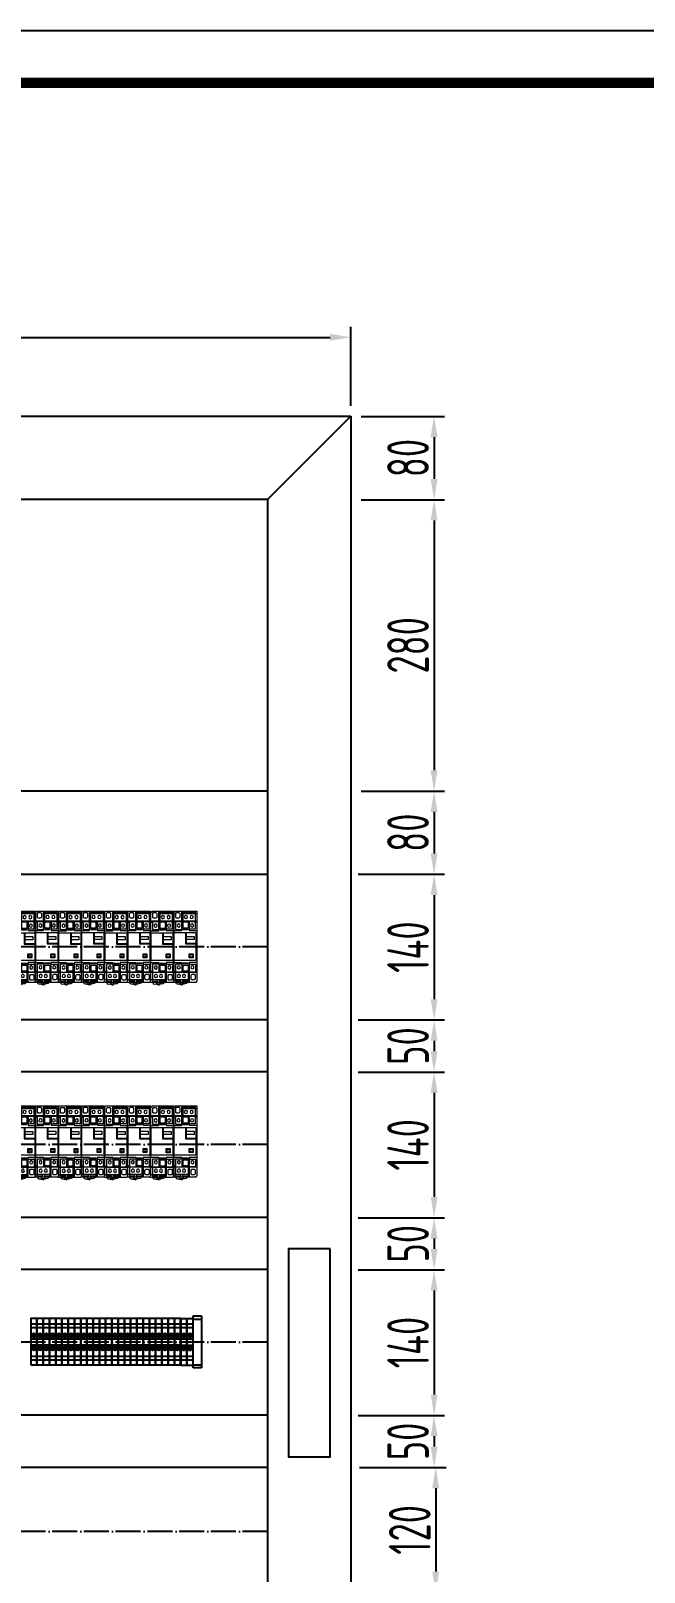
# Model space of a CAD drawing. Header units: millimetres. Extents: x 30557 to 235556, y -116603 to -73383.
# Drawn here: x 53306 to 53896, y -74864 to -73383 of the extents above; entities that cross this region are included whole.
import ezdxf

# ---------------------------------------------------------------- set-up
doc = ezdxf.new("R2010")
doc.units = ezdxf.units.MM
doc.linetypes.add('ZWCAD_ISO04W100', pattern=[30.5, 24, -3, 0.5, -3])
doc.layers.add('1', color=3, linetype='Continuous')
doc.layers.add('_Drawing', color=7, linetype='Continuous', lineweight=25)
doc.styles.add('supcon', font='sceie.shx', dxfattribs={"width": 0.75, "height": 40, "bigfont": 'sceic.shx'})
doc.dimstyles.new('supcon', dxfattribs={"dimtxt": 20, "dimasz": 20, "dimexe": 10, "dimexo": 10, "dimgap": 5, "dimtad": 1, "dimtoh": 1, "dimdec": 0, "dimzin": 0, "dimdsep": 46, "dimtxsty": 'supcon', "dimcen": 0.09, "dimclrd": 2, "dimclre": 2, "dimclrt": 2, "dimadec": 0, "dimazin": 0, "dimtfac": 1, "dimtdec": 0, "dimtofl": 0, "dimtmove": 0, "dimatfit": 3, "dimfxl": 1, "dimtolj": 1, "dimtzin": 0, "dimarcsym": 0})

# ---------------------------------------------------------------- blocks, each defined once
blk = doc.blocks.new('*D465')
at = {"layer": '_Drawing', "color": 2, "linetype": 'Continuous', "lineweight": -2}
for p, q in [((52314, -73743.4), (52314, -73667.5)), ((53614, -73743.4), (53614, -73667.5)), ((52334, -73677.5), (53594, -73677.5))]:
    blk.add_line(p, q, dxfattribs=at)
at = {"layer": '_Drawing', "color": 2}
for points in [[(52334, -73674.1), (52334, -73680.8), (52314, -73677.5)], [(53594, -73680.8), (53594, -73674.1), (53614, -73677.5)]]:
    blk.add_solid(points, dxfattribs=at)
at = {"layer": 'DEFPOINTS', "color": 0}
for p in [(53614, -73677.5), (52314, -73753.4), (53614, -73753.4)]:
    blk.add_point(p, dxfattribs=at)
at = {"layer": '_Drawing', "color": 2, "insert": (52964, -73652.5), "char_height": 40, "attachment_point": 5, "style": 'supcon'}
blk.add_mtext('\\A1;1300', dxfattribs=at)
blk = doc.blocks.new('*D471')
at = {"color": 2, "lineweight": -2}
for p, q in [((53624, -73833.5), (53704, -73833.5)), ((53694, -73853.5), (53694, -74093.5)), ((53624, -74113.5), (53704, -74113.5))]:
    blk.add_line(p, q, dxfattribs=at)
at = {"color": 2}
for points in [[(53697.3, -73853.5), (53690.6, -73853.5), (53694, -73833.5)], [(53690.6, -74093.5), (53697.3, -74093.5), (53694, -74113.5)]]:
    blk.add_solid(points, dxfattribs=at)
at = {"layer": 'DEFPOINTS', "color": 0}
for p in [(53614, -73833.5), (53614, -74113.5), (53694, -74113.5)]:
    blk.add_point(p, dxfattribs=at)
at = {"color": 2, "insert": (53669, -73973.5), "char_height": 40, "attachment_point": 5, "rotation": 90, "style": 'supcon'}
blk.add_mtext('\\A1;280', dxfattribs=at)
blk = doc.blocks.new('*D472')
at = {"color": 2, "linetype": 'Continuous', "lineweight": -2}
for p, q in [((53624, -74113.5), (53704, -74113.5)), ((53694, -74133.5), (53694, -74173.5)), ((53634, -74193.5), (53704, -74193.5))]:
    blk.add_line(p, q, dxfattribs=at)
at = {"color": 2}
for points in [[(53697.3, -74133.5), (53690.6, -74133.5), (53694, -74113.5)], [(53690.6, -74173.5), (53697.3, -74173.5), (53694, -74193.5)]]:
    blk.add_solid(points, dxfattribs=at)
at = {"layer": 'DEFPOINTS', "color": 0}
for p in [(53614, -74113.5), (53624, -74193.5), (53694, -74193.5)]:
    blk.add_point(p, dxfattribs=at)
at = {"color": 2, "insert": (53669, -74153.5), "char_height": 40, "attachment_point": 5, "rotation": 90, "style": 'supcon'}
blk.add_mtext('\\A1;80', dxfattribs=at)
blk = doc.blocks.new('*D475')
at = {"color": 2, "lineweight": -2}
for p, q in [((53620.9, -74193.5), (53704, -74193.5)), ((53694, -74213.5), (53694, -74313.5)), ((53620.9, -74333.5), (53704, -74333.5))]:
    blk.add_line(p, q, dxfattribs=at)
at = {"color": 2}
for points in [[(53697.3, -74213.5), (53690.7, -74213.5), (53694, -74193.5)], [(53690.7, -74313.5), (53697.3, -74313.5), (53694, -74333.5)]]:
    blk.add_solid(points, dxfattribs=at)
at = {"layer": 'DEFPOINTS', "color": 0}
for p in [(53610.9, -74193.5), (53610.9, -74333.5), (53694, -74333.5)]:
    blk.add_point(p, dxfattribs=at)
at = {"color": 2, "insert": (53669, -74263.5), "char_height": 40, "attachment_point": 5, "rotation": 90, "style": 'supcon'}
blk.add_mtext('\\A1;140', dxfattribs=at)
blk = doc.blocks.new('*D476')
at = {"color": 2, "linetype": 'Continuous', "lineweight": -2}
for p, q in [((53624, -74333.5), (53704, -74333.5)), ((53694, -74353.5), (53694, -74363.5)), ((53624, -74383.5), (53704, -74383.5))]:
    blk.add_line(p, q, dxfattribs=at)
at = {"color": 2}
for points in [[(53697.3, -74353.5), (53690.7, -74353.5), (53694, -74333.5)], [(53690.7, -74363.5), (53697.3, -74363.5), (53694, -74383.5)]]:
    blk.add_solid(points, dxfattribs=at)
at = {"layer": 'DEFPOINTS', "color": 0}
for p in [(53614, -74333.5), (53614, -74383.5), (53694, -74383.5)]:
    blk.add_point(p, dxfattribs=at)
at = {"color": 2, "insert": (53669, -74358.5), "char_height": 40, "attachment_point": 5, "rotation": 90, "style": 'supcon'}
blk.add_mtext('\\A1;50', dxfattribs=at)
blk = doc.blocks.new('SAKDU2.5')
at = {"color": 253}
for p, q in [((516132.1, 339835.7), (516138.1, 339835.7)), ((516132.1, 339832.2), (516138.1, 339832.2)), ((516132.1, 339821.4), (516138.1, 339821.4)), ((516133.4, 339824.8), (516136.8, 339824.8)), ((516133.4, 339824.5), (516136.8, 339824.5)), ((516132.1, 339815.4), (516138.1, 339815.4)), ((516133.4, 339812.3), (516136.8, 339812.3)), ((516133.4, 339812), (516136.8, 339812)), ((516132.1, 339804.7), (516138.1, 339804.7)), ((516132.1, 339801.2), (516138.1, 339801.2))]:
    blk.add_line(p, q, dxfattribs=at)
at = {"color": 253, "lineweight": -3}
blk.add_lwpolyline([(516132.1, 339796.2), (516138.1, 339796.2), (516138.1, 339840.7), (516132.1, 339840.7)], close=True, dxfattribs=at)
at = {"color": 253}
for centre, radius in [((516135.1, 339824.7), 2), ((516135.1, 339824.7), 1.7), ((516135.1, 339812.2), 2), ((516135.1, 339812.2), 1.7)]:
    blk.add_circle(centre, radius, dxfattribs=at)
blk = doc.blocks.new('8端子块')
for p in [(-500909.9, -336987.3), (-500903.9, -336987.3), (-500897.9, -336987.3), (-500891.9, -336987.3), (-500885.9, -336987.3), (-500879.9, -336987.3), (-500873.9, -336987.3), (-500867.9, -336987.3)]:
    blk.add_blockref('SAKDU2.5', p)
blk = doc.blocks.new('固定块')
for p, q in [((516096.3, 339845.1), (516104.3, 339845.1)), ((516096.3, 339795.1), (516096.3, 339845.1)), ((516096.3, 339842.1), (516104.3, 339842.1)), ((516104.3, 339845.1), (516104.3, 339795.1)), ((516096.3, 339798.1), (516104.3, 339798.1)), ((516104.3, 339795.1), (516096.3, 339795.1))]:
    blk.add_line(p, q)
blk = doc.blocks.new('*D527')
at = {"color": 2, "lineweight": -2}
for p, q in [((53620.9, -74383.5), (53704, -74383.5)), ((53694, -74403.5), (53694, -74503.5)), ((53620.9, -74523.5), (53704, -74523.5))]:
    blk.add_line(p, q, dxfattribs=at)
at = {"color": 2}
for points in [[(53697.3, -74403.5), (53690.7, -74403.5), (53694, -74383.5)], [(53690.7, -74503.5), (53697.3, -74503.5), (53694, -74523.5)]]:
    blk.add_solid(points, dxfattribs=at)
at = {"layer": 'DEFPOINTS', "color": 0}
for p in [(53610.9, -74383.5), (53610.9, -74523.5), (53694, -74523.5)]:
    blk.add_point(p, dxfattribs=at)
at = {"color": 2, "insert": (53669, -74453.5), "char_height": 40, "attachment_point": 5, "rotation": 90, "style": 'supcon'}
blk.add_mtext('\\A1;140', dxfattribs=at)
blk = doc.blocks.new('*D528')
at = {"color": 2, "linetype": 'Continuous', "lineweight": -2}
for p, q in [((53624, -74523.5), (53704, -74523.5)), ((53694, -74543.5), (53694, -74553.5)), ((53624, -74573.5), (53704, -74573.5))]:
    blk.add_line(p, q, dxfattribs=at)
at = {"color": 2}
for points in [[(53697.3, -74543.5), (53690.7, -74543.5), (53694, -74523.5)], [(53690.7, -74553.5), (53697.3, -74553.5), (53694, -74573.5)]]:
    blk.add_solid(points, dxfattribs=at)
at = {"layer": 'DEFPOINTS', "color": 0}
for p in [(53614, -74523.5), (53614, -74573.5), (53694, -74573.5)]:
    blk.add_point(p, dxfattribs=at)
at = {"color": 2, "insert": (53669, -74548.5), "char_height": 40, "attachment_point": 5, "rotation": 90, "style": 'supcon'}
blk.add_mtext('\\A1;50', dxfattribs=at)
blk = doc.blocks.new('*D529')
at = {"color": 2, "lineweight": -2}
for p, q in [((53620.9, -74573.5), (53704, -74573.5)), ((53694, -74593.5), (53694, -74693.5)), ((53620.9, -74713.5), (53704, -74713.5))]:
    blk.add_line(p, q, dxfattribs=at)
at = {"color": 2}
for points in [[(53697.3, -74593.5), (53690.7, -74593.5), (53694, -74573.5)], [(53690.7, -74693.5), (53697.3, -74693.5), (53694, -74713.5)]]:
    blk.add_solid(points, dxfattribs=at)
at = {"layer": 'DEFPOINTS', "color": 0}
for p in [(53610.9, -74573.5), (53610.9, -74713.5), (53694, -74713.5)]:
    blk.add_point(p, dxfattribs=at)
at = {"color": 2, "insert": (53669, -74643.5), "char_height": 40, "attachment_point": 5, "rotation": 90, "style": 'supcon'}
blk.add_mtext('\\A1;140', dxfattribs=at)
blk = doc.blocks.new('*D530')
at = {"color": 2, "linetype": 'Continuous', "lineweight": -2}
for p, q in [((53624, -74713.5), (53704, -74713.5)), ((53694, -74733.5), (53694, -74743.5)), ((53624, -74763.5), (53704, -74763.5))]:
    blk.add_line(p, q, dxfattribs=at)
at = {"color": 2}
for points in [[(53697.3, -74733.5), (53690.7, -74733.5), (53694, -74713.5)], [(53690.7, -74743.5), (53697.3, -74743.5), (53694, -74763.5)]]:
    blk.add_solid(points, dxfattribs=at)
at = {"layer": 'DEFPOINTS', "color": 0}
for p in [(53614, -74713.5), (53614, -74763.5), (53694, -74763.5)]:
    blk.add_point(p, dxfattribs=at)
at = {"color": 2, "insert": (53669, -74738.5), "char_height": 40, "attachment_point": 5, "rotation": 90, "style": 'supcon'}
blk.add_mtext('\\A1;50', dxfattribs=at)
blk = doc.blocks.new('2触点继电器')
at = {"layer": '1', "color": 0, "lineweight": 9}
blk.add_lwpolyline([(4963.6, 37807.8), (4963.6, 37816.7), (4965.3, 37818.2), (4985.8, 37818.2), (4985.8, 37751.2), (4985, 37749.6), (4963.6, 37749.6), (4963.6, 37807.8)], dxfattribs=at)
at = {"layer": '1', "color": 0, "lineweight": 5}
for points in [[(4971.2, 37818), (4971.2, 37799.1), (4963.8, 37799.1)], [(4965.6, 37815.9), (4966.4, 37816.8), (4968.7, 37816.8), (4969.5, 37815.9), (4969.5, 37812.2), (4968.6, 37811.3), (4966.4, 37811.3), (4965.6, 37812.1), (4965.6, 37815.9)], [(4971.2, 37815.8), (4985.5, 37815.8)], [(4972.4, 37818), (4972.4, 37802)], [(4972.4, 37817), (4977.7, 37817)], [(4977.8, 37818.2), (4977.8, 37815.8)], [(4984.4, 37818), (4984.4, 37800.9), (4978.7, 37800.9)], [(4978.8, 37818.2), (4978.8, 37815.8)], [(4978.8, 37817), (4984.3, 37817)], [(4963.5, 37807.7), (4965.3, 37807.7)], [(4963.9, 37808.9), (4985.8, 37808.9)], [(4965.3, 37808.9), (4965.3, 37800.6), (4971.1, 37800.6)], [(4965.3, 37808.3), (4971.1, 37808.3)], [(4971.4, 37807.8), (4978.7, 37807.8)], [(4971.4, 37802), (4978.7, 37802)], [(4977.3, 37800), (4972.6, 37800), (4972.6, 37800.9), (4977.3, 37800.9), (4977.3, 37800)], [(4977.5, 37808.8), (4977.5, 37802)], [(4978.7, 37808.8), (4978.7, 37799.5), (4985.7, 37799.5)], [(4978.8, 37808.3), (4984.3, 37808.3)], [(4984.5, 37807.7), (4985.5, 37807.7)], [(4975.7, 37787.2), (4975.1, 37786.6)], [(4975.7, 37797.5), (4975.7, 37787.2), (4985, 37787.2)], [(4963.9, 37768.9), (4971.5, 37768.9), (4971.5, 37759.2)], [(4963.9, 37760.4), (4965.4, 37760.4)], [(4985.8, 37759.2), (4963.9, 37759.2)], [(4971.5, 37767.1), (4965.4, 37767.1), (4965.4, 37749.8)], [(4965.4, 37759.7), (4971.5, 37759.7)], [(4971.5, 37766.3), (4978.6, 37766.3)], [(4978.6, 37760.4), (4971.5, 37760.4)], [(4972.5, 37766.3), (4972.5, 37759.3)], [(4977.5, 37767.4), (4972.8, 37767.4), (4972.8, 37768.3), (4977.5, 37768.3), (4977.5, 37767.4)], [(4977.5, 37766.1), (4977.5, 37749.7)], [(4978.4, 37767.1), (4984.5, 37767.1), (4984.5, 37759.2)], [(4985.7, 37768.7), (4978.6, 37768.7), (4978.6, 37749.6)], [(4978.6, 37759.8), (4984.5, 37759.8)], [(4980.4, 37756.4), (4981.2, 37757.4), (4983.6, 37757.4), (4984.3, 37756.6), (4984.3, 37752.8), (4983.4, 37752), (4981.2, 37752), (4980.4, 37752.7), (4980.4, 37756.4)], [(4984.5, 37760.5), (4985.8, 37760.5)], [(4978.4, 37752.1), (4964, 37752.1)], [(4965.5, 37751), (4970.1, 37751)], [(4970.2, 37752.2), (4970.2, 37749.7)], [(4972.1, 37752.1), (4972.1, 37749.7)], [(4972.1, 37751.1), (4977.3, 37751.1)]]:
    blk.add_lwpolyline(points, dxfattribs=at)
at = {"layer": '1', "color": 0, "lineweight": 18}
for points in [[(4985.1, 37770.8), (4964.1, 37770.8), (4964.1, 37797.5), (4985.1, 37797.5), (4985.1, 37770.8)], [(4975.1, 37797.5), (4975.1, 37786.6), (4985.1, 37786.6)], [(4983.3, 37790.7), (4976.1, 37790.7), (4976.1, 37793.8), (4983.3, 37793.8), (4983.3, 37790.7)], [(4982.3, 37773.3), (4978.6, 37773.3), (4978.6, 37777.2), (4982.3, 37777.2), (4982.3, 37773.3)]]:
    blk.add_lwpolyline(points, dxfattribs=at)
at = {"layer": '1', "color": 0, "lineweight": 5}
for points, knots in [([(4974.3, 37811.3), (4973.7, 37811.9), (4973.7, 37812.9), (4974.3, 37813.5), (4974.8, 37814), (4975.8, 37814), (4976.5, 37813.5), (4977.1, 37812.9), (4977.1, 37811.9), (4976.5, 37811.3), (4975.8, 37810.8), (4974.8, 37810.8), (4974.3, 37811.3)], [0, 0, 0, 0, 1, 1, 1, 2, 2, 2, 3, 3, 3, 4, 4, 4, 4]), ([(4979.8, 37811.3), (4979.2, 37811.9), (4979.2, 37812.9), (4979.8, 37813.5), (4980.4, 37814), (4981.3, 37814), (4981.9, 37813.5), (4982.6, 37812.9), (4982.6, 37811.9), (4981.9, 37811.3), (4981.3, 37810.8), (4980.4, 37810.8), (4979.8, 37811.3)], [0, 0, 0, 0, 1, 1, 1, 2, 2, 2, 3, 3, 3, 4, 4, 4, 4]), ([(4967.4, 37803.2), (4966.9, 37803.8), (4966.9, 37804.7), (4967.4, 37805.3), (4968, 37806), (4969, 37806), (4969.6, 37805.3), (4970.2, 37804.7), (4970.2, 37803.8), (4969.6, 37803.2), (4969, 37802.6), (4968, 37802.6), (4967.4, 37803.2)], [0, 0, 0, 0, 1, 1, 1, 2, 2, 2, 3, 3, 3, 4, 4, 4, 4]), ([(4980.3, 37803.2), (4979.7, 37803.8), (4979.7, 37804.7), (4980.3, 37805.3), (4980.9, 37806), (4981.9, 37806), (4982.4, 37805.3), (4983.1, 37804.7), (4983.1, 37803.8), (4982.4, 37803.2), (4981.9, 37802.6), (4980.9, 37802.6), (4980.3, 37803.2)], [0, 0, 0, 0, 1, 1, 1, 2, 2, 2, 3, 3, 3, 4, 4, 4, 4]), ([(4967.6, 37763), (4967, 37763.6), (4967, 37764.6), (4967.6, 37765.1), (4968.1, 37765.8), (4969.1, 37765.8), (4969.7, 37765.1), (4970.4, 37764.6), (4970.4, 37763.6), (4969.7, 37763), (4969.1, 37762.4), (4968.1, 37762.4), (4967.6, 37763)], [0, 0, 0, 0, 1, 1, 1, 2, 2, 2, 3, 3, 3, 4, 4, 4, 4]), ([(4967.6, 37754.8), (4967, 37755.4), (4967, 37756.3), (4967.6, 37756.9), (4968.2, 37757.6), (4969.2, 37757.6), (4969.9, 37756.9), (4970.4, 37756.3), (4970.4, 37755.4), (4969.9, 37754.8), (4969.2, 37754.2), (4968.2, 37754.2), (4967.6, 37754.8)], [0, 0, 0, 0, 1, 1, 1, 2, 2, 2, 3, 3, 3, 4, 4, 4, 4]), ([(4972.6, 37754.8), (4972, 37755.4), (4972, 37756.3), (4972.6, 37756.9), (4973.2, 37757.6), (4974.2, 37757.6), (4974.8, 37756.9), (4975.3, 37756.3), (4975.3, 37755.4), (4974.8, 37754.8), (4974.2, 37754.2), (4973.2, 37754.2), (4972.6, 37754.8)], [0, 0, 0, 0, 1, 1, 1, 2, 2, 2, 3, 3, 3, 4, 4, 4, 4]), ([(4980.6, 37763), (4980.1, 37763.6), (4980.1, 37764.6), (4980.6, 37765.1), (4981.2, 37765.8), (4982.2, 37765.8), (4982.8, 37765.1), (4983.4, 37764.6), (4983.4, 37763.6), (4982.8, 37763), (4982.2, 37762.4), (4981.2, 37762.4), (4980.6, 37763)], [0, 0, 0, 0, 1, 1, 1, 2, 2, 2, 3, 3, 3, 4, 4, 4, 4]), ([(4965.5, 37749.6), (4965.5, 37749.6), (4966, 37747.6), (4968.7, 37748.2), (4968.7, 37748.2), (4969.2, 37747.5), (4970.6, 37747.7)], [0, 0, 0, 0, 1, 1, 1, 2, 2, 2, 2]), ([(4972, 37747.7), (4972, 37747.5), (4971.7, 37747.2), (4971.2, 37747.2), (4970.9, 37747.2), (4970.6, 37747.5), (4970.6, 37747.7), (4970.6, 37748), (4970.9, 37748.1), (4971.2, 37748.1), (4971.7, 37748.1), (4972, 37748), (4972, 37747.7)], [0, 0, 0, 0, 1, 1, 1, 2, 2, 2, 3, 3, 3, 4, 4, 4, 4]), ([(4976.7, 37749.6), (4976.7, 37749.6), (4976.8, 37748.2), (4974.1, 37748.2), (4974.1, 37748.2), (4972.7, 37747.7), (4972, 37747.7)], [0, 0, 0, 0, 1, 1, 1, 2, 2, 2, 2])]:
    blk.add_open_spline(points, degree=3, knots=knots, dxfattribs=at)
at = {"layer": '1', "color": 0, "lineweight": 18}
blk.add_open_spline([(4981.6, 37775.2), (4981.6, 37774.6), (4981.1, 37774), (4980.5, 37774), (4979.8, 37774), (4979.3, 37774.6), (4979.3, 37775.2), (4979.3, 37775.8), (4979.8, 37776.3), (4980.5, 37776.3), (4981.1, 37776.3), (4981.6, 37775.8), (4981.6, 37775.2)], degree=3, knots=[0, 0, 0, 0, 1, 1, 1, 2, 2, 2, 3, 3, 3, 4, 4, 4, 4], dxfattribs=at)
at = {"layer": '1', "color": 0, "lineweight": 5}
for points in [[(4968.9, 37749.7), (4968.9, 37749.7), (4970.4, 37748), (4970.7, 37748.1)], [(4973.3, 37749.6), (4973.3, 37749.6), (4972.2, 37748.2), (4971.7, 37748.1)]]:
    blk.add_open_spline(points, degree=3, dxfattribs=at)
blk = doc.blocks.new('*D532')
at = {"color": 2, "lineweight": -2}
for p, q in [((53622.4, -74763.5), (53705.6, -74763.5)), ((53695.6, -74783.5), (53695.6, -74863.5)), ((53622.4, -74883.5), (53705.6, -74883.5))]:
    blk.add_line(p, q, dxfattribs=at)
at = {"color": 2}
for points in [[(53698.9, -74783.5), (53692.2, -74783.5), (53695.6, -74763.5)], [(53692.2, -74863.5), (53698.9, -74863.5), (53695.6, -74883.5)]]:
    blk.add_solid(points, dxfattribs=at)
at = {"layer": 'DEFPOINTS', "color": 0}
for p in [(53612.4, -74763.5), (53612.4, -74883.5), (53695.6, -74883.5)]:
    blk.add_point(p, dxfattribs=at)
at = {"color": 2, "insert": (53670.6, -74823.5), "char_height": 40, "attachment_point": 5, "rotation": 90, "style": 'supcon'}
blk.add_mtext('\\A1;120', dxfattribs=at)
blk = doc.blocks.new('*D544')
at = {"color": 2, "linetype": 'Continuous', "lineweight": -2}
for p, q in [((53624, -73753.5), (53704, -73753.5)), ((53694, -73773.5), (53694, -73813.5)), ((53634, -73833.5), (53704, -73833.5))]:
    blk.add_line(p, q, dxfattribs=at)
at = {"color": 2}
for points in [[(53697.3, -73773.5), (53690.6, -73773.5), (53694, -73753.5)], [(53690.6, -73813.5), (53697.3, -73813.5), (53694, -73833.5)]]:
    blk.add_solid(points, dxfattribs=at)
at = {"layer": 'DEFPOINTS', "color": 0}
for p in [(53614, -73753.5), (53624, -73833.5), (53694, -73833.5)]:
    blk.add_point(p, dxfattribs=at)
at = {"color": 2, "insert": (53669, -73793.5), "char_height": 40, "attachment_point": 5, "rotation": 90, "style": 'supcon'}
blk.add_mtext('\\A1;80', dxfattribs=at)
blk = doc.blocks.new('supcon图框')
at = {"linetype": 'Continuous'}
blk.add_line((6145.7, 4361.7), (1987.7, 4361.7), dxfattribs=at)
at = {"linetype": 'Continuous', "const_width": 10}
blk.add_lwpolyline([(2195.7, 4311.7), (6095.7, 4311.7), (6095.7, 1471.7), (2195.7, 1471.7)], close=True, dxfattribs=at)

msp = doc.modelspace()

# ---------------------------------------------------------------- linework, layer by layer
for p, q in [((53534, -73833.4), (53614, -73753.4)), ((52394, -74113.4), (53534, -74113.4)), ((52394, -74193.4), (53534, -74193.4))]:
    msp.add_line(p, q)
at = {"lineweight": -3}
for p, q in [((53534, -73833.4), (52394, -73833.4)), ((53534, -74333.4), (52394, -74333.4)), ((53534, -74383.4), (52394, -74383.4)), ((53534, -74523.4), (52394, -74523.4)), ((53534, -74573.4), (52394, -74573.4)), ((53534, -74713.4), (52394, -74713.4)), ((53534, -74763.4), (52394, -74763.4))]:
    msp.add_line(p, q, dxfattribs=at)
at = {"color": 4, "linetype": 'ZWCAD_ISO04W100', "lineweight": -3}
for p, q in [((53534, -74263.1), (52394, -74263.1)), ((53534, -74453.1), (52394, -74453.1)), ((53534, -74643.1), (52394, -74643.1)), ((53534, -74825), (52394, -74825))]:
    msp.add_line(p, q, dxfattribs=at)
msp.add_lwpolyline([(53594.1, -74553.4), (53554.1, -74553.4), (53554.1, -74753.4), (53594.1, -74753.4)], close=True)
at = {"layer": '_Drawing', "color": 1}
for p, q in [((52314, -73753.4), (53614, -73753.4)), ((53614, -73753.4), (53614, -75653.4))]:
    msp.add_line(p, q, dxfattribs=at)
at = {"layer": '_Drawing', "lineweight": -3}
msp.add_line((53534, -73833.4), (53534, -75433.7), dxfattribs=at)

# ---------------------------------------------------------------- block references
for name, p in [('supcon图框', (49359.2, -77744.7)), ('固定块', (-462633.8, -414463)), ('8端子块', (38084.2, -77473.9)), ('8端子块', (38132.2, -77473.9)), ('8端子块', (38180.2, -77473.9)), ('SAKDU2.5', (-462681.6, -414461.3)), ('SAKDU2.5', (-462675.6, -414461.3))]:
    msp.add_blockref(name, p)
at = {"lineweight": -3}
for p in [(48325.1, -112047.1), (48347.2, -112047), (48369.4, -112047.1), (48391.5, -112047), (48413.7, -112047.1), (48435.8, -112047), (48458, -112047.1), (48480.1, -112047), (48325.1, -112234.3), (48347.2, -112234.2), (48369.4, -112234.3), (48391.5, -112234.2), (48413.7, -112234.3), (48435.8, -112234.2), (48458, -112234.3), (48480.1, -112234.2)]:
    msp.add_blockref('2触点继电器', p, dxfattribs=at)

# ---------------------------------------------------------------- dimensions: what is measured, and where the dimension line sits
at = {"linetype": 'Continuous'}
for base, p1, p2, picture, middle in [((53694, -73833.5), (53614, -73753.5), (53624, -73833.5), '*D544', (53669, -73793.5)), ((53694, -74193.5), (53614, -74113.5), (53624, -74193.5), '*D472', (53669, -74153.5))]:
    dim = msp.add_linear_dim(base=base, p1=p1, p2=p2, angle=90, dimstyle='supcon', dxfattribs=at)
    dim.commit()
    dim.dimension.update_dxf_attribs({"geometry": picture, "text_midpoint": middle})
dim = msp.add_linear_dim(base=(53694, -74113.5), p1=(53614, -73833.5), p2=(53614, -74113.5), angle=90, dimstyle='supcon')
dim.commit()
dim.dimension.update_dxf_attribs({"geometry": '*D471', "text_midpoint": (53669, -73973.5)})
at = {"color": 1}
for base, p1, p2, picture, middle in [((53694, -74333.5), (53610.9, -74193.5), (53610.9, -74333.5), '*D475', (53669, -74263.5)), ((53694, -74523.5), (53610.9, -74383.5), (53610.9, -74523.5), '*D527', (53669, -74453.5)), ((53694, -74713.5), (53610.9, -74573.5), (53610.9, -74713.5), '*D529', (53669, -74643.5)), ((53695.6, -74883.5), (53612.4, -74763.5), (53612.4, -74883.5), '*D532', (53670.6, -74823.5))]:
    dim = msp.add_linear_dim(base=base, p1=p1, p2=p2, angle=90, dimstyle='supcon', dxfattribs=at)
    dim.commit()
    dim.dimension.update_dxf_attribs({"geometry": picture, "text_midpoint": middle})
at = {"linetype": 'Continuous'}
for base, p1, p2, picture, middle in [((53694, -74383.5), (53614, -74333.5), (53614, -74383.5), '*D476', (53694, -74358.5)), ((53694, -74573.5), (53614, -74523.5), (53614, -74573.5), '*D528', (53694, -74548.5)), ((53694, -74763.5), (53614, -74713.5), (53614, -74763.5), '*D530', (53694, -74738.5))]:
    dim = msp.add_linear_dim(base=base, p1=p1, p2=p2, angle=90, dimstyle='supcon', dxfattribs=at)
    dim.commit()
    dim.dimension.update_dxf_attribs({"geometry": picture, "text_midpoint": middle, "dimtype": 160})
at = {"layer": '_Drawing', "linetype": 'Continuous'}
dim = msp.add_linear_dim(base=(53614, -73677.5), p1=(52314, -73753.4), p2=(53614, -73753.4), dimstyle='supcon', dxfattribs=at)
dim.commit()
dim.dimension.update_dxf_attribs({"geometry": '*D465', "text_midpoint": (52964, -73652.5)})

doc.saveas('drawing.dxf')
